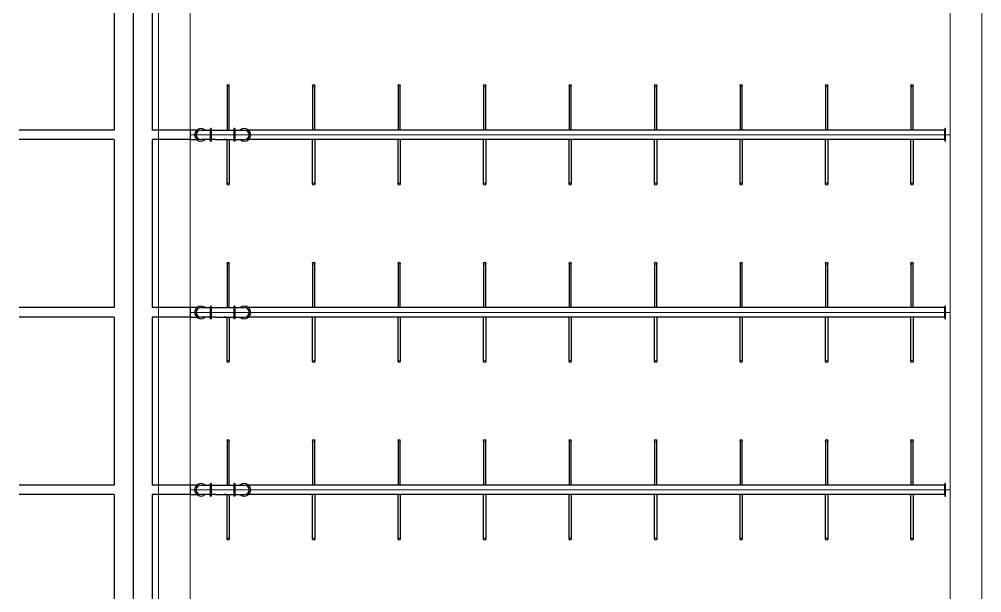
# Model space of a CAD drawing. Header units: millimetres. Extents: x -708 to 2021, y 59 to 1476.
# Drawn here: x -708.2 to -556.2, y 887.4 to 977.8 of the extents above; entities that cross this region are included whole.
import ezdxf

# ---------------------------------------------------------------- set-up
doc = ezdxf.new("R2010")
doc.units = ezdxf.units.MM
doc.layers.add('图层1', color=1, linetype='Continuous', lineweight=25, plot=False)
doc.layers.add('图层2', color=5, linetype='Continuous', lineweight=25, plot=False)

msp = doc.modelspace()

# ---------------------------------------------------------------- linework, layer by layer
msp.add_line((-690.17473, 1061.60611), (-690.17473, 788.60611))
at = {"lineweight": 0}
for p, q in [((-686.17469, 811.60611), (-686.17469, 1061.60611)), ((-556.17469, 801.60611), (-556.17469, 1051.60611)), ((-681.17469, 806.60611), (-681.17469, 1046.60611)), ((-561.17469, 1046.60611), (-561.17469, 806.60611)), ((-634.67469, 959.60611), (-681.17469, 959.60611)), ((-634.67469, 959.60611), (-561.17469, 959.60611)), ((-634.67469, 931.60611), (-681.17469, 931.60611)), ((-634.67469, 931.60611), (-561.17469, 931.60611)), ((-634.67469, 903.60611), (-681.17469, 903.60611)), ((-634.67469, 903.60611), (-561.17469, 903.60611))]:
    msp.add_line(p, q, dxfattribs=at)
at = {"layer": '图层1'}
for p, q in [((-681.17469, 960.35611), (-681.17469, 958.85611)), ((-680.17469, 960.35611), (-681.17469, 960.35611)), ((-680.1463, 960.35611), (-680.17469, 960.35611)), ((-679.48486, 960.35611), (-678.77469, 960.35611)), ((-678.67469, 960.35611), (-678.77469, 960.35611)), ((-678.67469, 960.35611), (-678.27469, 960.35611)), ((-678.17469, 960.35611), (-678.27469, 960.35611)), ((-678.17469, 960.35611), (-677.57469, 960.35611)), ((-677.9798, 960.47611), (-677.9998, 960.47611)), ((-677.9998, 960.47611), (-677.9998, 960.45611)), ((-677.9998, 960.45611), (-677.9798, 960.45611)), ((-677.8798, 960.60611), (-677.9798, 960.60611)), ((-677.9798, 960.60611), (-677.9798, 960.35611)), ((-677.9798, 960.60611), (-677.9798, 958.6047)), ((-677.8798, 960.60611), (-677.9798, 960.60611)), ((-677.9798, 958.85611), (-677.9798, 960.35611)), ((-677.8798, 960.35611), (-677.8798, 960.60611)), ((-677.8798, 960.60611), (-677.8798, 958.6047)), ((-677.8648, 960.47611), (-677.8798, 960.47611)), ((-677.8798, 960.45611), (-677.8648, 960.45611)), ((-677.8798, 960.45611), (-677.8798, 960.35611)), ((-677.8798, 958.60611), (-677.8798, 960.35611)), ((-677.8548, 960.49611), (-677.8648, 960.49611)), ((-677.8648, 960.49611), (-677.8648, 960.47611)), ((-677.8648, 960.45611), (-677.8648, 960.47611)), ((-677.8648, 960.43611), (-677.8648, 960.45611)), ((-677.8548, 960.43611), (-677.8648, 960.43611)), ((-677.8548, 960.47611), (-677.8548, 960.49611)), ((-677.8298, 960.47611), (-677.8548, 960.47611)), ((-677.8548, 960.47611), (-677.8548, 960.45611)), ((-677.8548, 960.45611), (-677.8298, 960.45611)), ((-677.8548, 960.45611), (-677.8548, 960.43611)), ((-677.8298, 960.45611), (-677.8298, 960.47611)), ((-677.57469, 960.35611), (-677.17469, 960.35611)), ((-677.17469, 960.35611), (-672.62745, 960.35611)), ((-674.23435, 960.47611), (-674.25435, 960.47611)), ((-674.25435, 960.47611), (-674.25435, 960.45611)), ((-674.25435, 960.45611), (-674.23435, 960.45611)), ((-674.23435, 960.45611), (-674.23435, 960.60611)), ((-674.23435, 960.60611), (-674.13435, 960.60611)), ((-674.23435, 960.60611), (-674.23435, 958.6047)), ((-674.13435, 960.60611), (-674.23435, 960.60611)), ((-674.23435, 960.35611), (-674.23435, 960.45611)), ((-674.23435, 958.60611), (-674.23435, 960.35611)), ((-674.13435, 960.60611), (-674.13435, 958.89739)), ((-674.13435, 960.60611), (-674.13435, 958.6047)), ((-674.11935, 960.47611), (-674.13435, 960.47611)), ((-674.13435, 960.45611), (-674.11935, 960.45611)), ((-674.13435, 960.45611), (-674.13435, 960.35611)), ((-674.10935, 960.49611), (-674.11935, 960.49611)), ((-674.11935, 960.49611), (-674.11935, 960.47611)), ((-674.11935, 960.45611), (-674.11935, 960.47611)), ((-674.11935, 960.43611), (-674.11935, 960.45611)), ((-674.10935, 960.43611), (-674.11935, 960.43611)), ((-674.10935, 960.47611), (-674.10935, 960.49611)), ((-674.08435, 960.47611), (-674.10935, 960.47611)), ((-674.10935, 960.47611), (-674.10935, 960.45611)), ((-674.10935, 960.45611), (-674.08435, 960.45611)), ((-674.10935, 960.45611), (-674.10935, 960.43611)), ((-674.08435, 960.45611), (-674.08435, 960.47611)), ((-681.17469, 958.85611), (-680.17469, 958.85611)), ((-680.17469, 958.85611), (-680.1463, 958.85611)), ((-678.77469, 958.85611), (-679.47469, 958.85611)), ((-678.67469, 958.85611), (-678.77469, 958.85611)), ((-678.27469, 958.85611), (-678.67469, 958.85611)), ((-678.17469, 958.85611), (-678.27469, 958.85611)), ((-677.57469, 958.85611), (-678.17469, 958.85611)), ((-677.9998, 958.7347), (-677.9998, 958.7547)), ((-677.9998, 958.7547), (-677.9798, 958.7547)), ((-677.9798, 958.7347), (-677.9998, 958.7347)), ((-677.9798, 958.85611), (-677.9798, 958.60611)), ((-677.9798, 958.60611), (-677.9798, 958.85611)), ((-677.9798, 958.60611), (-677.8798, 958.60611)), ((-677.8798, 958.60611), (-677.9798, 958.60611)), ((-677.8798, 958.6047), (-677.9798, 958.6047)), ((-677.8798, 958.85611), (-677.8798, 958.60611)), ((-677.8798, 958.7547), (-677.8648, 958.7547)), ((-677.8648, 958.7347), (-677.8798, 958.7347)), ((-677.8548, 958.7747), (-677.8648, 958.7747)), ((-677.8648, 958.7747), (-677.8648, 958.7547)), ((-677.8648, 958.7547), (-677.8648, 958.7347)), ((-677.8648, 958.7147), (-677.8648, 958.7347)), ((-677.8548, 958.7147), (-677.8648, 958.7147)), ((-677.8548, 958.7547), (-677.8548, 958.7747)), ((-677.8548, 958.7547), (-677.8298, 958.7547)), ((-677.8548, 958.7347), (-677.8548, 958.7547)), ((-677.8298, 958.7347), (-677.8548, 958.7347)), ((-677.8548, 958.7347), (-677.8548, 958.7147)), ((-677.8298, 958.7547), (-677.8298, 958.7347)), ((-677.17469, 958.85611), (-677.57469, 958.85611)), ((-677.17469, 958.85611), (-672.62745, 958.85611)), ((-674.25435, 958.7347), (-674.25435, 958.7547)), ((-674.25435, 958.7547), (-674.23435, 958.7547)), ((-674.23435, 958.7347), (-674.25435, 958.7347)), ((-674.13435, 958.60611), (-674.23435, 958.60611)), ((-674.13435, 958.6047), (-674.23435, 958.6047)), ((-674.13435, 958.89739), (-674.13435, 958.85611)), ((-674.13435, 958.85611), (-674.13435, 958.60611)), ((-674.13435, 958.7547), (-674.11935, 958.7547)), ((-674.11935, 958.7347), (-674.13435, 958.7347)), ((-674.10935, 958.7747), (-674.11935, 958.7747)), ((-674.11935, 958.7747), (-674.11935, 958.7547)), ((-674.11935, 958.7547), (-674.11935, 958.7347)), ((-674.11935, 958.7147), (-674.11935, 958.7347)), ((-674.10935, 958.7147), (-674.11935, 958.7147)), ((-674.10935, 958.7547), (-674.10935, 958.7747)), ((-674.10935, 958.7547), (-674.08435, 958.7547)), ((-674.10935, 958.7347), (-674.10935, 958.7547)), ((-674.08435, 958.7347), (-674.10935, 958.7347)), ((-674.10935, 958.7347), (-674.10935, 958.7147)), ((-674.08435, 958.7547), (-674.08435, 958.7347)), ((-681.17469, 932.35611), (-681.17469, 930.85611)), ((-680.17469, 932.35611), (-681.17469, 932.35611)), ((-680.1463, 932.35611), (-680.17469, 932.35611)), ((-679.48486, 932.35611), (-678.77469, 932.35611)), ((-678.67469, 932.35611), (-678.77469, 932.35611)), ((-678.67469, 932.35611), (-678.27469, 932.35611)), ((-678.17469, 932.35611), (-678.27469, 932.35611)), ((-678.17469, 932.35611), (-677.57469, 932.35611)), ((-677.9798, 932.47611), (-677.9998, 932.47611)), ((-677.9998, 932.47611), (-677.9998, 932.45611)), ((-677.9998, 932.45611), (-677.9798, 932.45611)), ((-677.8798, 932.60611), (-677.9798, 932.60611)), ((-677.9798, 932.60611), (-677.9798, 932.35611)), ((-677.9798, 932.60611), (-677.9798, 930.6047)), ((-677.8798, 932.60611), (-677.9798, 932.60611)), ((-677.9798, 930.85611), (-677.9798, 932.35611)), ((-677.8798, 932.35611), (-677.8798, 932.60611)), ((-677.8798, 932.60611), (-677.8798, 930.6047)), ((-677.8648, 932.47611), (-677.8798, 932.47611)), ((-677.8798, 932.45611), (-677.8648, 932.45611)), ((-677.8798, 932.45611), (-677.8798, 932.35611)), ((-677.8798, 930.60611), (-677.8798, 932.35611)), ((-677.8548, 932.49611), (-677.8648, 932.49611)), ((-677.8648, 932.49611), (-677.8648, 932.47611)), ((-677.8648, 932.45611), (-677.8648, 932.47611)), ((-677.8648, 932.43611), (-677.8648, 932.45611)), ((-677.8548, 932.43611), (-677.8648, 932.43611)), ((-677.8548, 932.47611), (-677.8548, 932.49611)), ((-677.8298, 932.47611), (-677.8548, 932.47611)), ((-677.8548, 932.47611), (-677.8548, 932.45611)), ((-677.8548, 932.45611), (-677.8298, 932.45611)), ((-677.8548, 932.45611), (-677.8548, 932.43611)), ((-677.8298, 932.45611), (-677.8298, 932.47611)), ((-677.57469, 932.35611), (-677.17469, 932.35611)), ((-677.17469, 932.35611), (-672.62745, 932.35611)), ((-674.23435, 932.47611), (-674.25435, 932.47611)), ((-674.25435, 932.47611), (-674.25435, 932.45611)), ((-674.25435, 932.45611), (-674.23435, 932.45611)), ((-674.23435, 932.45611), (-674.23435, 932.60611)), ((-674.23435, 932.60611), (-674.13435, 932.60611)), ((-674.23435, 932.60611), (-674.23435, 930.6047)), ((-674.13435, 932.60611), (-674.23435, 932.60611)), ((-674.23435, 932.35611), (-674.23435, 932.45611)), ((-674.23435, 930.60611), (-674.23435, 932.35611)), ((-674.13435, 932.60611), (-674.13435, 930.89739)), ((-674.13435, 932.60611), (-674.13435, 930.6047)), ((-674.11935, 932.47611), (-674.13435, 932.47611)), ((-674.13435, 932.45611), (-674.11935, 932.45611)), ((-674.13435, 932.45611), (-674.13435, 932.35611)), ((-674.10935, 932.49611), (-674.11935, 932.49611)), ((-674.11935, 932.49611), (-674.11935, 932.47611)), ((-674.11935, 932.45611), (-674.11935, 932.47611)), ((-674.11935, 932.43611), (-674.11935, 932.45611)), ((-674.10935, 932.43611), (-674.11935, 932.43611)), ((-674.10935, 932.47611), (-674.10935, 932.49611)), ((-674.08435, 932.47611), (-674.10935, 932.47611)), ((-674.10935, 932.47611), (-674.10935, 932.45611)), ((-674.10935, 932.45611), (-674.08435, 932.45611)), ((-674.10935, 932.45611), (-674.10935, 932.43611)), ((-674.08435, 932.45611), (-674.08435, 932.47611)), ((-681.17469, 930.85611), (-680.17469, 930.85611)), ((-680.17469, 930.85611), (-680.1463, 930.85611)), ((-678.77469, 930.85611), (-679.47469, 930.85611)), ((-678.67469, 930.85611), (-678.77469, 930.85611)), ((-678.27469, 930.85611), (-678.67469, 930.85611)), ((-678.17469, 930.85611), (-678.27469, 930.85611)), ((-677.57469, 930.85611), (-678.17469, 930.85611)), ((-677.9998, 930.7347), (-677.9998, 930.7547)), ((-677.9998, 930.7547), (-677.9798, 930.7547)), ((-677.9798, 930.7347), (-677.9998, 930.7347)), ((-677.9798, 930.85611), (-677.9798, 930.60611)), ((-677.9798, 930.60611), (-677.9798, 930.85611)), ((-677.9798, 930.60611), (-677.8798, 930.60611)), ((-677.8798, 930.60611), (-677.9798, 930.60611)), ((-677.8798, 930.6047), (-677.9798, 930.6047)), ((-677.8798, 930.85611), (-677.8798, 930.60611)), ((-677.8798, 930.7547), (-677.8648, 930.7547)), ((-677.8648, 930.7347), (-677.8798, 930.7347)), ((-677.8548, 930.7747), (-677.8648, 930.7747)), ((-677.8648, 930.7747), (-677.8648, 930.7547)), ((-677.8648, 930.7547), (-677.8648, 930.7347)), ((-677.8648, 930.7147), (-677.8648, 930.7347)), ((-677.8548, 930.7147), (-677.8648, 930.7147)), ((-677.8548, 930.7547), (-677.8548, 930.7747)), ((-677.8548, 930.7547), (-677.8298, 930.7547)), ((-677.8548, 930.7347), (-677.8548, 930.7547)), ((-677.8298, 930.7347), (-677.8548, 930.7347)), ((-677.8548, 930.7347), (-677.8548, 930.7147)), ((-677.8298, 930.7547), (-677.8298, 930.7347)), ((-677.17469, 930.85611), (-677.57469, 930.85611)), ((-677.17469, 930.85611), (-672.62745, 930.85611)), ((-674.25435, 930.7347), (-674.25435, 930.7547)), ((-674.25435, 930.7547), (-674.23435, 930.7547)), ((-674.23435, 930.7347), (-674.25435, 930.7347)), ((-674.13435, 930.60611), (-674.23435, 930.60611)), ((-674.13435, 930.6047), (-674.23435, 930.6047)), ((-674.13435, 930.89739), (-674.13435, 930.85611)), ((-674.13435, 930.85611), (-674.13435, 930.60611)), ((-674.13435, 930.7547), (-674.11935, 930.7547)), ((-674.11935, 930.7347), (-674.13435, 930.7347)), ((-674.10935, 930.7747), (-674.11935, 930.7747)), ((-674.11935, 930.7747), (-674.11935, 930.7547)), ((-674.11935, 930.7547), (-674.11935, 930.7347)), ((-674.11935, 930.7147), (-674.11935, 930.7347)), ((-674.10935, 930.7147), (-674.11935, 930.7147)), ((-674.10935, 930.7547), (-674.10935, 930.7747)), ((-674.10935, 930.7547), (-674.08435, 930.7547)), ((-674.10935, 930.7347), (-674.10935, 930.7547)), ((-674.08435, 930.7347), (-674.10935, 930.7347)), ((-674.10935, 930.7347), (-674.10935, 930.7147)), ((-674.08435, 930.7547), (-674.08435, 930.7347)), ((-677.9798, 904.47611), (-677.9998, 904.47611)), ((-677.9998, 904.47611), (-677.9998, 904.45611)), ((-677.9998, 904.45611), (-677.9798, 904.45611)), ((-677.8798, 904.60611), (-677.9798, 904.60611)), ((-677.9798, 904.60611), (-677.9798, 904.35611)), ((-677.9798, 904.60611), (-677.9798, 902.6047)), ((-677.8798, 904.60611), (-677.9798, 904.60611)), ((-677.8798, 904.35611), (-677.8798, 904.60611)), ((-677.8798, 904.60611), (-677.8798, 902.6047)), ((-677.8648, 904.47611), (-677.8798, 904.47611)), ((-677.8798, 904.45611), (-677.8648, 904.45611)), ((-677.8798, 904.45611), (-677.8798, 904.35611)), ((-677.8548, 904.49611), (-677.8648, 904.49611)), ((-677.8648, 904.49611), (-677.8648, 904.47611)), ((-677.8648, 904.45611), (-677.8648, 904.47611)), ((-677.8648, 904.43611), (-677.8648, 904.45611)), ((-677.8548, 904.43611), (-677.8648, 904.43611)), ((-677.8548, 904.47611), (-677.8548, 904.49611)), ((-677.8298, 904.47611), (-677.8548, 904.47611)), ((-677.8548, 904.47611), (-677.8548, 904.45611)), ((-677.8548, 904.45611), (-677.8298, 904.45611)), ((-677.8548, 904.45611), (-677.8548, 904.43611)), ((-677.8298, 904.45611), (-677.8298, 904.47611)), ((-674.23435, 904.47611), (-674.25435, 904.47611)), ((-674.25435, 904.47611), (-674.25435, 904.45611)), ((-674.25435, 904.45611), (-674.23435, 904.45611)), ((-674.23435, 904.45611), (-674.23435, 904.60611)), ((-674.23435, 904.60611), (-674.13435, 904.60611)), ((-674.23435, 904.60611), (-674.23435, 902.6047)), ((-674.13435, 904.60611), (-674.23435, 904.60611)), ((-674.23435, 904.35611), (-674.23435, 904.45611)), ((-674.13435, 904.60611), (-674.13435, 902.89739)), ((-674.13435, 904.60611), (-674.13435, 902.6047)), ((-674.11935, 904.47611), (-674.13435, 904.47611)), ((-674.13435, 904.45611), (-674.11935, 904.45611)), ((-674.13435, 904.45611), (-674.13435, 904.35611)), ((-674.10935, 904.49611), (-674.11935, 904.49611)), ((-674.11935, 904.49611), (-674.11935, 904.47611)), ((-674.11935, 904.45611), (-674.11935, 904.47611)), ((-674.11935, 904.43611), (-674.11935, 904.45611)), ((-674.10935, 904.43611), (-674.11935, 904.43611)), ((-674.10935, 904.47611), (-674.10935, 904.49611)), ((-674.08435, 904.47611), (-674.10935, 904.47611)), ((-674.10935, 904.47611), (-674.10935, 904.45611)), ((-674.10935, 904.45611), (-674.08435, 904.45611)), ((-674.10935, 904.45611), (-674.10935, 904.43611)), ((-674.08435, 904.45611), (-674.08435, 904.47611)), ((-681.17469, 904.35611), (-681.17469, 902.85611)), ((-680.17469, 904.35611), (-681.17469, 904.35611)), ((-680.1463, 904.35611), (-680.17469, 904.35611)), ((-679.48486, 904.35611), (-678.77469, 904.35611)), ((-678.67469, 904.35611), (-678.77469, 904.35611)), ((-678.67469, 904.35611), (-678.27469, 904.35611)), ((-678.17469, 904.35611), (-678.27469, 904.35611)), ((-678.17469, 904.35611), (-677.57469, 904.35611)), ((-677.9798, 902.85611), (-677.9798, 904.35611)), ((-677.8798, 902.60611), (-677.8798, 904.35611)), ((-677.57469, 904.35611), (-677.17469, 904.35611)), ((-677.17469, 904.35611), (-672.62745, 904.35611)), ((-674.23435, 902.60611), (-674.23435, 904.35611)), ((-674.13435, 902.89739), (-674.13435, 902.85611)), ((-681.17469, 902.85611), (-680.17469, 902.85611)), ((-680.17469, 902.85611), (-680.1463, 902.85611)), ((-678.77469, 902.85611), (-679.47469, 902.85611)), ((-678.67469, 902.85611), (-678.77469, 902.85611)), ((-678.27469, 902.85611), (-678.67469, 902.85611)), ((-678.17469, 902.85611), (-678.27469, 902.85611)), ((-677.57469, 902.85611), (-678.17469, 902.85611)), ((-677.9998, 902.7347), (-677.9998, 902.7547)), ((-677.9998, 902.7547), (-677.9798, 902.7547)), ((-677.9798, 902.7347), (-677.9998, 902.7347)), ((-677.9798, 902.85611), (-677.9798, 902.60611)), ((-677.9798, 902.60611), (-677.9798, 902.85611)), ((-677.9798, 902.60611), (-677.8798, 902.60611)), ((-677.8798, 902.60611), (-677.9798, 902.60611)), ((-677.8798, 902.6047), (-677.9798, 902.6047)), ((-677.8798, 902.85611), (-677.8798, 902.60611)), ((-677.8798, 902.7547), (-677.8648, 902.7547)), ((-677.8648, 902.7347), (-677.8798, 902.7347)), ((-677.8548, 902.7747), (-677.8648, 902.7747)), ((-677.8648, 902.7747), (-677.8648, 902.7547)), ((-677.8648, 902.7547), (-677.8648, 902.7347)), ((-677.8648, 902.7147), (-677.8648, 902.7347)), ((-677.8548, 902.7147), (-677.8648, 902.7147)), ((-677.8548, 902.7547), (-677.8548, 902.7747)), ((-677.8548, 902.7547), (-677.8298, 902.7547)), ((-677.8548, 902.7347), (-677.8548, 902.7547)), ((-677.8298, 902.7347), (-677.8548, 902.7347)), ((-677.8548, 902.7347), (-677.8548, 902.7147)), ((-677.8298, 902.7547), (-677.8298, 902.7347)), ((-677.17469, 902.85611), (-677.57469, 902.85611)), ((-677.17469, 902.85611), (-672.62745, 902.85611)), ((-674.25435, 902.7347), (-674.25435, 902.7547)), ((-674.25435, 902.7547), (-674.23435, 902.7547)), ((-674.23435, 902.7347), (-674.25435, 902.7347)), ((-674.13435, 902.60611), (-674.23435, 902.60611)), ((-674.13435, 902.6047), (-674.23435, 902.6047)), ((-674.13435, 902.85611), (-674.13435, 902.60611)), ((-674.13435, 902.7547), (-674.11935, 902.7547)), ((-674.11935, 902.7347), (-674.13435, 902.7347)), ((-674.10935, 902.7747), (-674.11935, 902.7747)), ((-674.11935, 902.7747), (-674.11935, 902.7547)), ((-674.11935, 902.7547), (-674.11935, 902.7347)), ((-674.11935, 902.7147), (-674.11935, 902.7347)), ((-674.10935, 902.7147), (-674.11935, 902.7147)), ((-674.10935, 902.7547), (-674.10935, 902.7747)), ((-674.10935, 902.7547), (-674.08435, 902.7547)), ((-674.10935, 902.7347), (-674.10935, 902.7547)), ((-674.08435, 902.7347), (-674.10935, 902.7347)), ((-674.10935, 902.7347), (-674.10935, 902.7147)), ((-674.08435, 902.7547), (-674.08435, 902.7347))]:
    msp.add_line(p, q, dxfattribs=at)
for centre, radius, start, end in [((-679.48486, 959.60611), 1, 48.5903779, 311.4096221), ((-679.48486, 959.60611), 0.75, 90, 270), ((-672.62745, 959.60611), 1, 228.5903779, 131.4096221), ((-672.62745, 959.60611), 0.75, 270, 90), ((-679.48486, 931.60611), 1, 48.5903779, 311.4096221), ((-679.48486, 931.60611), 0.75, 90, 270), ((-672.62745, 931.60611), 1, 228.5903779, 131.4096221), ((-672.62745, 931.60611), 0.75, 270, 90), ((-679.48486, 903.60611), 1, 48.5903779, 311.4096221), ((-672.62745, 903.60611), 1, 228.5903779, 131.4096221), ((-679.48486, 903.60611), 0.75, 90, 270), ((-672.62745, 903.60611), 0.75, 270, 90)]:
    msp.add_arc(centre, radius, start, end, dxfattribs=at)
at = {"layer": '图层2'}
for p, q in [((-693.17473, 986.85611), (-693.17473, 960.35611)), ((-687.17473, 986.85611), (-687.17473, 960.35611)), ((-675.34969, 967.35611), (-675.34969, 960.35611)), ((-674.99969, 960.35611), (-674.99969, 967.35611)), ((-661.84969, 967.35611), (-661.84969, 960.35611)), ((-661.49969, 960.35611), (-661.49969, 967.35611)), ((-648.34969, 967.35611), (-648.34969, 960.35611)), ((-647.99969, 960.35611), (-647.99969, 967.35611)), ((-634.84969, 967.35611), (-634.84969, 960.35611)), ((-634.49969, 960.35611), (-634.49969, 967.35611)), ((-621.34969, 967.35611), (-621.34969, 960.35611)), ((-620.99969, 960.35611), (-620.99969, 967.35611)), ((-607.84969, 967.35611), (-607.84969, 960.35611)), ((-607.49969, 960.35611), (-607.49969, 967.35611)), ((-594.34969, 967.35611), (-594.34969, 960.35611)), ((-593.99969, 960.35611), (-593.99969, 967.35611)), ((-580.84969, 967.35611), (-580.84969, 960.35611)), ((-580.49969, 960.35611), (-580.49969, 967.35611)), ((-567.34969, 967.35611), (-567.34969, 960.35611)), ((-566.99969, 960.35611), (-566.99969, 967.35611)), ((-693.17473, 960.35611), (-708.17469, 960.35611)), ((-681.17469, 960.35611), (-687.17473, 960.35611)), ((-561.99969, 960.35611), (-671.96601, 960.35611)), ((-561.89969, 960.60611), (-561.99969, 960.60611)), ((-561.99969, 960.60611), (-561.99969, 960.35611)), ((-561.99969, 958.85611), (-561.99969, 960.35611)), ((-561.89969, 960.35611), (-561.89969, 960.60611)), ((-561.89969, 958.60611), (-561.89969, 960.35611)), ((-693.17473, 958.85611), (-708.17469, 958.85611)), ((-693.17473, 958.85611), (-693.17473, 932.35611)), ((-687.17473, 958.85611), (-687.17473, 932.35611)), ((-681.17469, 958.85611), (-687.17473, 958.85611)), ((-675.44969, 958.85611), (-675.84969, 958.85611)), ((-675.34969, 951.85611), (-675.34969, 958.85611)), ((-674.99969, 958.85611), (-674.99969, 951.85611)), ((-561.99969, 958.85611), (-671.96601, 958.85611)), ((-661.84969, 951.85611), (-661.84969, 958.85611)), ((-661.49969, 958.85611), (-661.49969, 951.85611)), ((-648.34969, 951.85611), (-648.34969, 958.85611)), ((-647.99969, 958.85611), (-647.99969, 951.85611)), ((-634.84969, 951.85611), (-634.84969, 958.85611)), ((-634.49969, 958.85611), (-634.49969, 951.85611)), ((-621.34969, 951.85611), (-621.34969, 958.85611)), ((-620.99969, 958.85611), (-620.99969, 951.85611)), ((-607.84969, 951.85611), (-607.84969, 958.85611)), ((-607.49969, 958.85611), (-607.49969, 951.85611)), ((-594.34969, 951.85611), (-594.34969, 958.85611)), ((-593.99969, 958.85611), (-593.99969, 951.85611)), ((-580.84969, 951.85611), (-580.84969, 958.85611)), ((-580.49969, 958.85611), (-580.49969, 951.85611)), ((-567.34969, 951.85611), (-567.34969, 958.85611)), ((-566.99969, 958.85611), (-566.99969, 951.85611)), ((-561.99969, 958.85611), (-561.99969, 958.60611)), ((-561.99969, 958.60611), (-561.89969, 958.60611)), ((-675.34969, 939.35611), (-675.34969, 932.35611)), ((-674.99969, 932.35611), (-674.99969, 939.35611)), ((-661.84969, 939.35611), (-661.84969, 932.35611)), ((-661.84969, 939.35611), (-661.84969, 932.35611)), ((-661.49969, 932.35611), (-661.49969, 939.35611)), ((-661.49969, 932.35611), (-661.49969, 939.35611)), ((-648.34969, 939.35611), (-648.34969, 932.35611)), ((-647.99969, 932.35611), (-647.99969, 939.35611)), ((-634.84969, 939.35611), (-634.84969, 932.35611)), ((-634.49969, 932.35611), (-634.49969, 939.35611)), ((-621.34969, 939.35611), (-621.34969, 932.35611)), ((-620.99969, 932.35611), (-620.99969, 939.35611)), ((-607.84969, 939.35611), (-607.84969, 932.35611)), ((-607.49969, 932.35611), (-607.49969, 939.35611)), ((-594.34969, 939.35611), (-594.34969, 932.35611)), ((-593.99969, 932.35611), (-593.99969, 939.35611)), ((-580.84969, 939.35611), (-580.84969, 932.35611)), ((-580.49969, 932.35611), (-580.49969, 939.35611)), ((-567.34969, 939.35611), (-567.34969, 932.35611)), ((-566.99969, 932.35611), (-566.99969, 939.35611)), ((-693.17473, 932.35611), (-708.17469, 932.35611)), ((-681.17469, 932.35611), (-687.17473, 932.35611)), ((-561.99969, 932.35611), (-671.96601, 932.35611)), ((-561.89969, 932.60611), (-561.99969, 932.60611)), ((-561.99969, 932.60611), (-561.99969, 932.35611)), ((-561.99969, 930.85611), (-561.99969, 932.35611)), ((-561.89969, 932.35611), (-561.89969, 932.60611)), ((-561.89969, 930.60611), (-561.89969, 932.35611)), ((-693.17473, 930.85611), (-708.17469, 930.85611)), ((-693.17473, 930.85611), (-693.17473, 904.35611)), ((-687.17473, 930.85611), (-687.17473, 904.35611)), ((-681.17469, 930.85611), (-687.17473, 930.85611)), ((-675.44969, 930.85611), (-675.84969, 930.85611)), ((-675.34969, 923.85611), (-675.34969, 930.85611)), ((-674.99969, 930.85611), (-674.99969, 923.85611)), ((-561.99969, 930.85611), (-671.96601, 930.85611)), ((-661.84969, 923.85611), (-661.84969, 930.85611)), ((-661.84969, 923.85611), (-661.84969, 930.85611)), ((-661.49969, 930.85611), (-661.49969, 923.85611)), ((-661.49969, 930.85611), (-661.49969, 923.85611)), ((-648.34969, 923.85611), (-648.34969, 930.85611)), ((-647.99969, 930.85611), (-647.99969, 923.85611)), ((-634.84969, 923.85611), (-634.84969, 930.85611)), ((-634.49969, 930.85611), (-634.49969, 923.85611)), ((-621.34969, 923.85611), (-621.34969, 930.85611)), ((-620.99969, 930.85611), (-620.99969, 923.85611)), ((-607.84969, 923.85611), (-607.84969, 930.85611)), ((-607.49969, 930.85611), (-607.49969, 923.85611)), ((-594.34969, 923.85611), (-594.34969, 930.85611)), ((-593.99969, 930.85611), (-593.99969, 923.85611)), ((-580.84969, 923.85611), (-580.84969, 930.85611)), ((-580.49969, 930.85611), (-580.49969, 923.85611)), ((-567.34969, 923.85611), (-567.34969, 930.85611)), ((-566.99969, 930.85611), (-566.99969, 923.85611)), ((-561.99969, 930.85611), (-561.99969, 930.60611)), ((-561.99969, 930.60611), (-561.89969, 930.60611)), ((-675.34969, 911.35611), (-675.34969, 904.35611)), ((-674.99969, 904.35611), (-674.99969, 911.35611)), ((-661.84969, 911.35611), (-661.84969, 904.35611)), ((-661.84969, 911.35611), (-661.84969, 904.35611)), ((-661.49969, 904.35611), (-661.49969, 911.35611)), ((-661.49969, 904.35611), (-661.49969, 911.35611)), ((-648.34969, 911.35611), (-648.34969, 904.35611)), ((-647.99969, 904.35611), (-647.99969, 911.35611)), ((-634.84969, 911.35611), (-634.84969, 904.35611)), ((-634.49969, 904.35611), (-634.49969, 911.35611)), ((-621.34969, 911.35611), (-621.34969, 904.35611)), ((-620.99969, 904.35611), (-620.99969, 911.35611)), ((-607.84969, 911.35611), (-607.84969, 904.35611)), ((-607.49969, 904.35611), (-607.49969, 911.35611)), ((-594.34969, 911.35611), (-594.34969, 904.35611)), ((-593.99969, 904.35611), (-593.99969, 911.35611)), ((-580.84969, 911.35611), (-580.84969, 904.35611)), ((-580.49969, 904.35611), (-580.49969, 911.35611)), ((-567.34969, 911.35611), (-567.34969, 904.35611)), ((-566.99969, 904.35611), (-566.99969, 911.35611)), ((-561.89969, 904.60611), (-561.99969, 904.60611)), ((-561.99969, 904.60611), (-561.99969, 904.35611)), ((-561.89969, 904.35611), (-561.89969, 904.60611)), ((-693.17473, 904.35611), (-708.17469, 904.35611)), ((-681.17469, 904.35611), (-687.17473, 904.35611)), ((-561.99969, 904.35611), (-671.96601, 904.35611)), ((-561.99969, 902.85611), (-561.99969, 904.35611)), ((-561.89969, 902.60611), (-561.89969, 904.35611)), ((-693.17473, 902.85611), (-708.17469, 902.85611)), ((-693.17473, 902.85611), (-693.17473, 876.35611)), ((-687.17473, 902.85611), (-687.17473, 876.35611)), ((-681.17469, 902.85611), (-687.17473, 902.85611)), ((-675.44969, 902.85611), (-675.84969, 902.85611)), ((-675.34969, 895.85611), (-675.34969, 902.85611)), ((-674.99969, 902.85611), (-674.99969, 895.85611)), ((-561.99969, 902.85611), (-671.96601, 902.85611)), ((-661.84969, 895.85611), (-661.84969, 902.85611)), ((-661.84969, 895.85611), (-661.84969, 902.85611)), ((-661.49969, 902.85611), (-661.49969, 895.85611)), ((-661.49969, 902.85611), (-661.49969, 895.85611)), ((-648.34969, 895.85611), (-648.34969, 902.85611)), ((-647.99969, 902.85611), (-647.99969, 895.85611)), ((-634.84969, 895.85611), (-634.84969, 902.85611)), ((-634.49969, 902.85611), (-634.49969, 895.85611)), ((-621.34969, 895.85611), (-621.34969, 902.85611)), ((-620.99969, 902.85611), (-620.99969, 895.85611)), ((-607.84969, 895.85611), (-607.84969, 902.85611)), ((-607.49969, 902.85611), (-607.49969, 895.85611)), ((-594.34969, 895.85611), (-594.34969, 902.85611)), ((-593.99969, 902.85611), (-593.99969, 895.85611)), ((-580.84969, 895.85611), (-580.84969, 902.85611)), ((-580.49969, 902.85611), (-580.49969, 895.85611)), ((-567.34969, 895.85611), (-567.34969, 902.85611)), ((-566.99969, 902.85611), (-566.99969, 895.85611)), ((-561.99969, 902.85611), (-561.99969, 902.60611)), ((-561.99969, 902.60611), (-561.89969, 902.60611))]:
    msp.add_line(p, q, dxfattribs=at)
for centre in [(-675.17469, 967.35611), (-675.17469, 967.35611), (-661.67469, 967.35611), (-661.67469, 967.35611), (-648.17469, 967.35611), (-634.67469, 967.35611), (-621.17469, 967.35611), (-607.67469, 967.35611), (-594.17469, 967.35611), (-580.67469, 967.35611), (-567.17469, 967.35611), (-675.17469, 951.85611), (-675.17469, 951.85611), (-661.67469, 951.85611), (-661.67469, 951.85611), (-648.17469, 951.85611), (-634.67469, 951.85611), (-621.17469, 951.85611), (-607.67469, 951.85611), (-594.17469, 951.85611), (-580.67469, 951.85611), (-567.17469, 951.85611), (-675.17469, 939.35611), (-675.17469, 939.35611), (-661.67469, 939.35611), (-661.67469, 939.35611), (-648.17469, 939.35611), (-634.67469, 939.35611), (-621.17469, 939.35611), (-607.67469, 939.35611), (-594.17469, 939.35611), (-580.67469, 939.35611), (-567.17469, 939.35611), (-675.17469, 923.85611), (-675.17469, 923.85611), (-661.67469, 923.85611), (-661.67469, 923.85611), (-648.17469, 923.85611), (-634.67469, 923.85611), (-621.17469, 923.85611), (-607.67469, 923.85611), (-594.17469, 923.85611), (-580.67469, 923.85611), (-567.17469, 923.85611), (-675.17469, 911.35611), (-675.17469, 911.35611), (-661.67469, 911.35611), (-661.67469, 911.35611), (-648.17469, 911.35611), (-634.67469, 911.35611), (-621.17469, 911.35611), (-607.67469, 911.35611), (-594.17469, 911.35611), (-580.67469, 911.35611), (-567.17469, 911.35611), (-675.17469, 895.85611), (-661.67469, 895.85611), (-661.67469, 895.85611), (-648.17469, 895.85611), (-634.67469, 895.85611), (-621.17469, 895.85611), (-607.67469, 895.85611), (-594.17469, 895.85611), (-580.67469, 895.85611), (-567.17469, 895.85611)]:
    msp.add_circle(centre, 0.175, dxfattribs=at)

doc.saveas('drawing.dxf')
